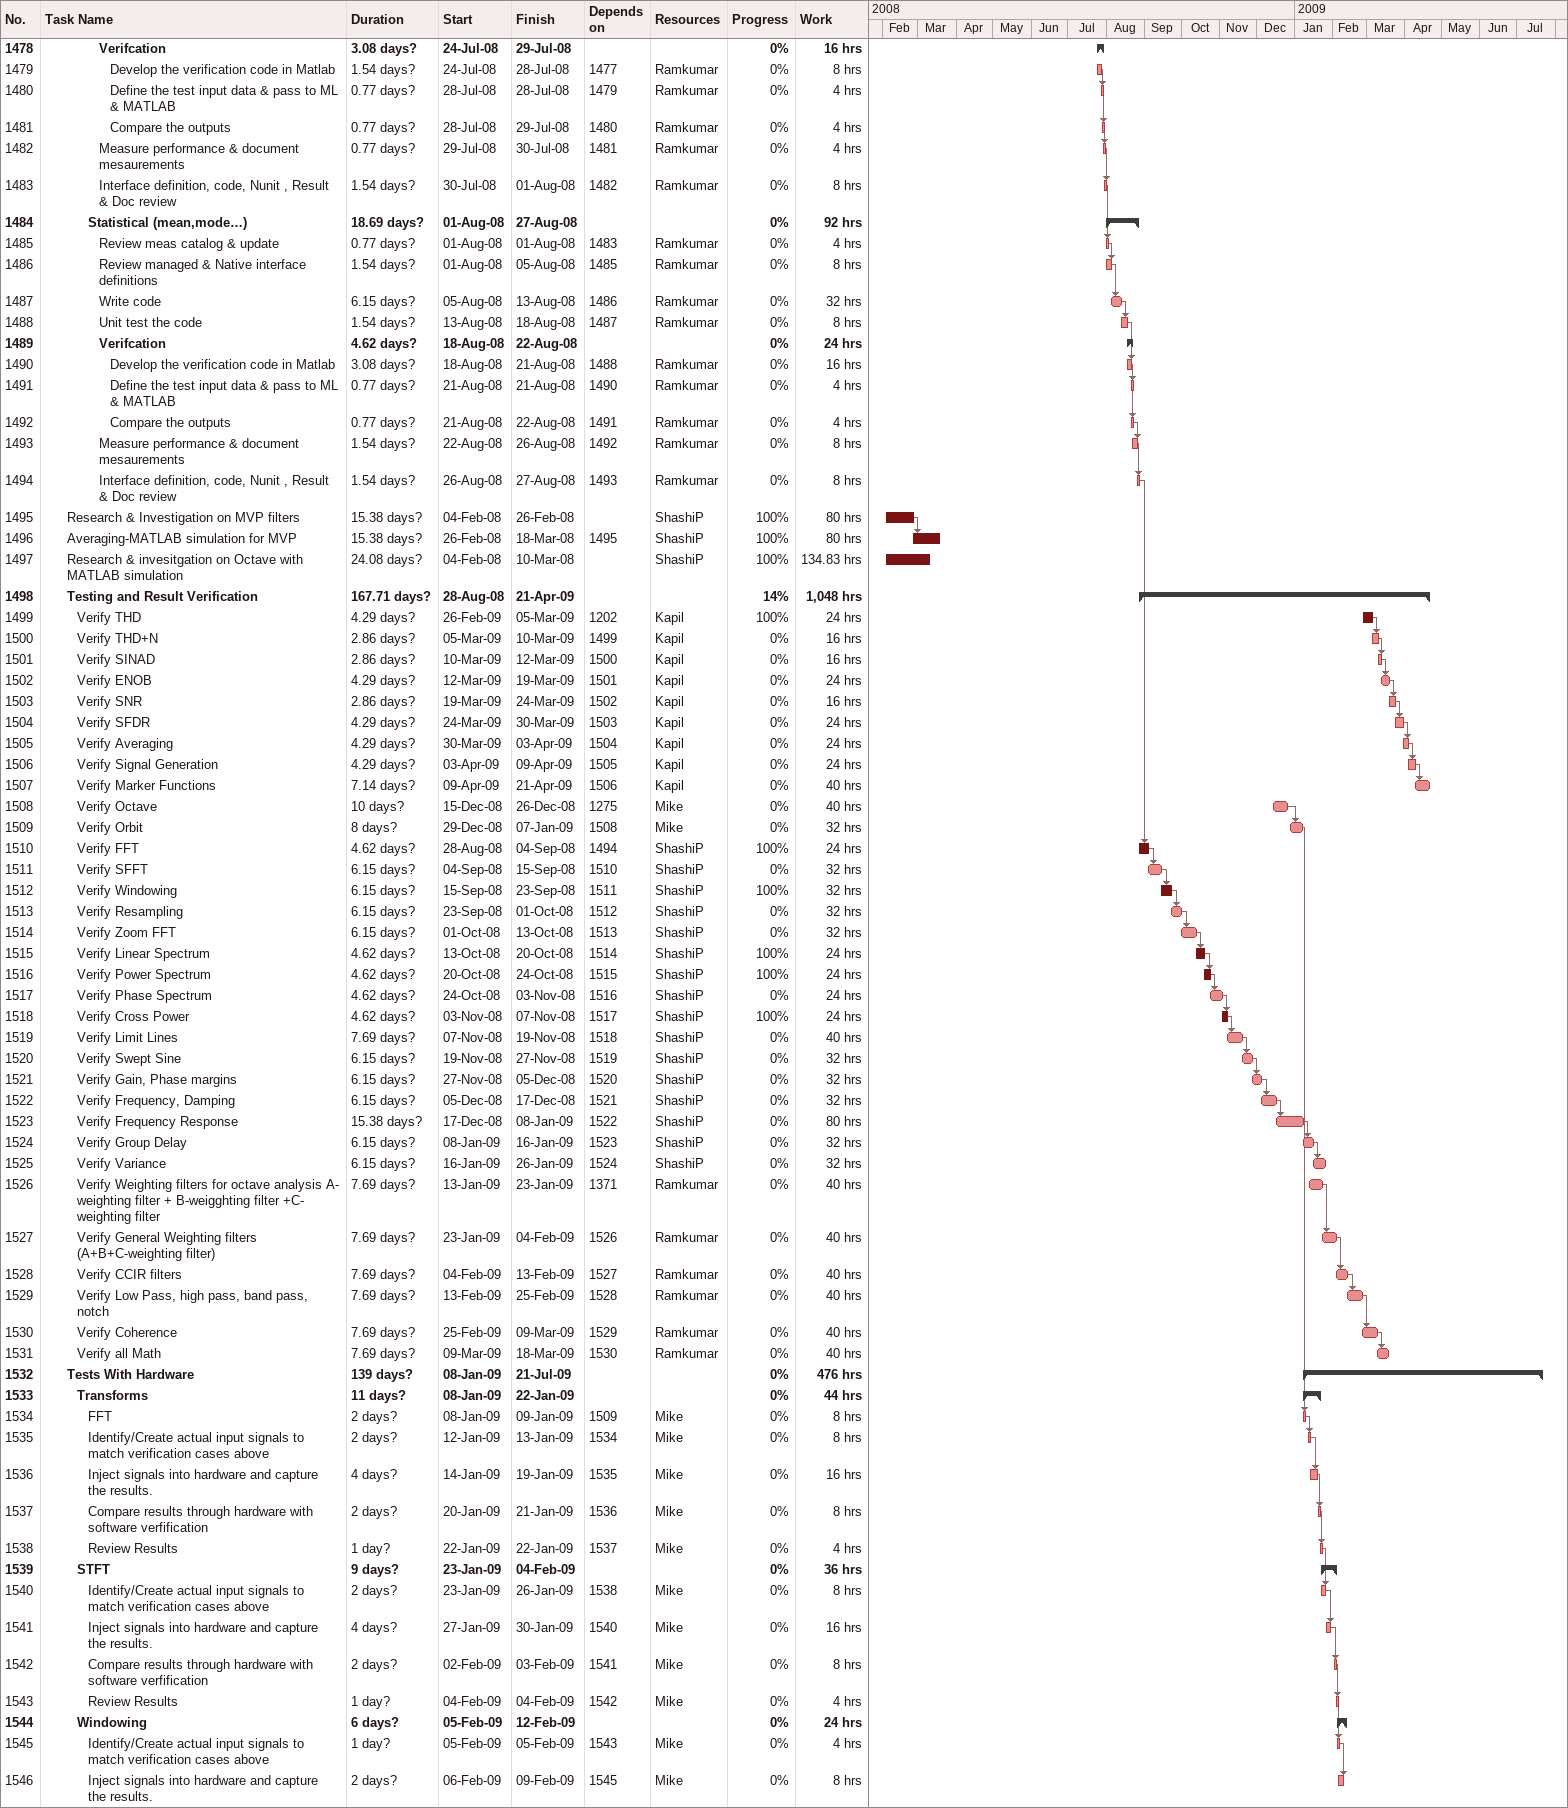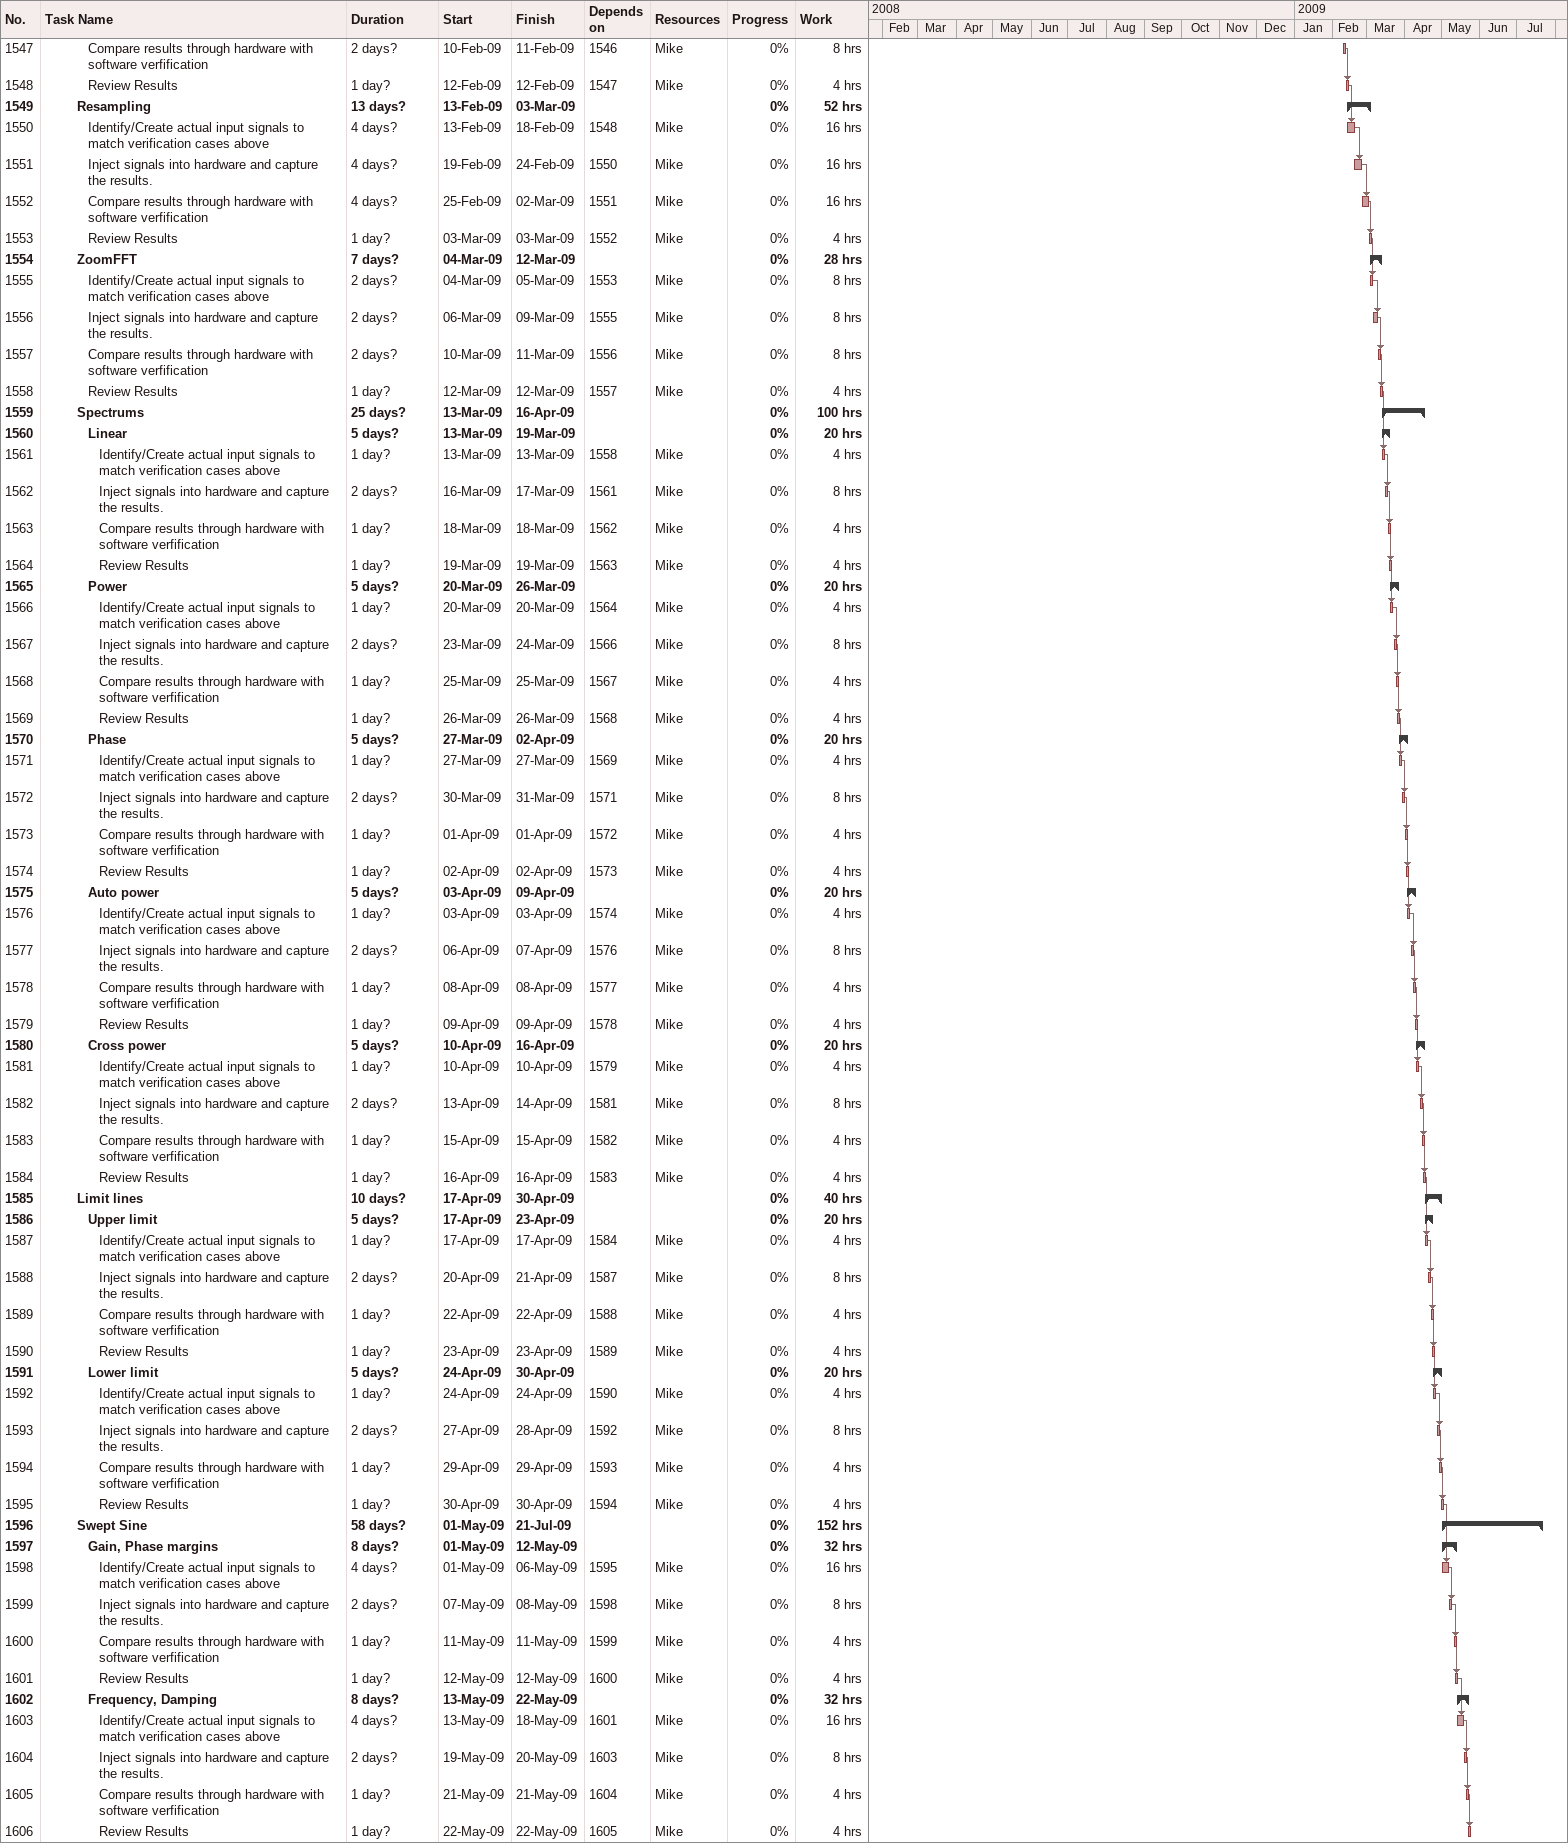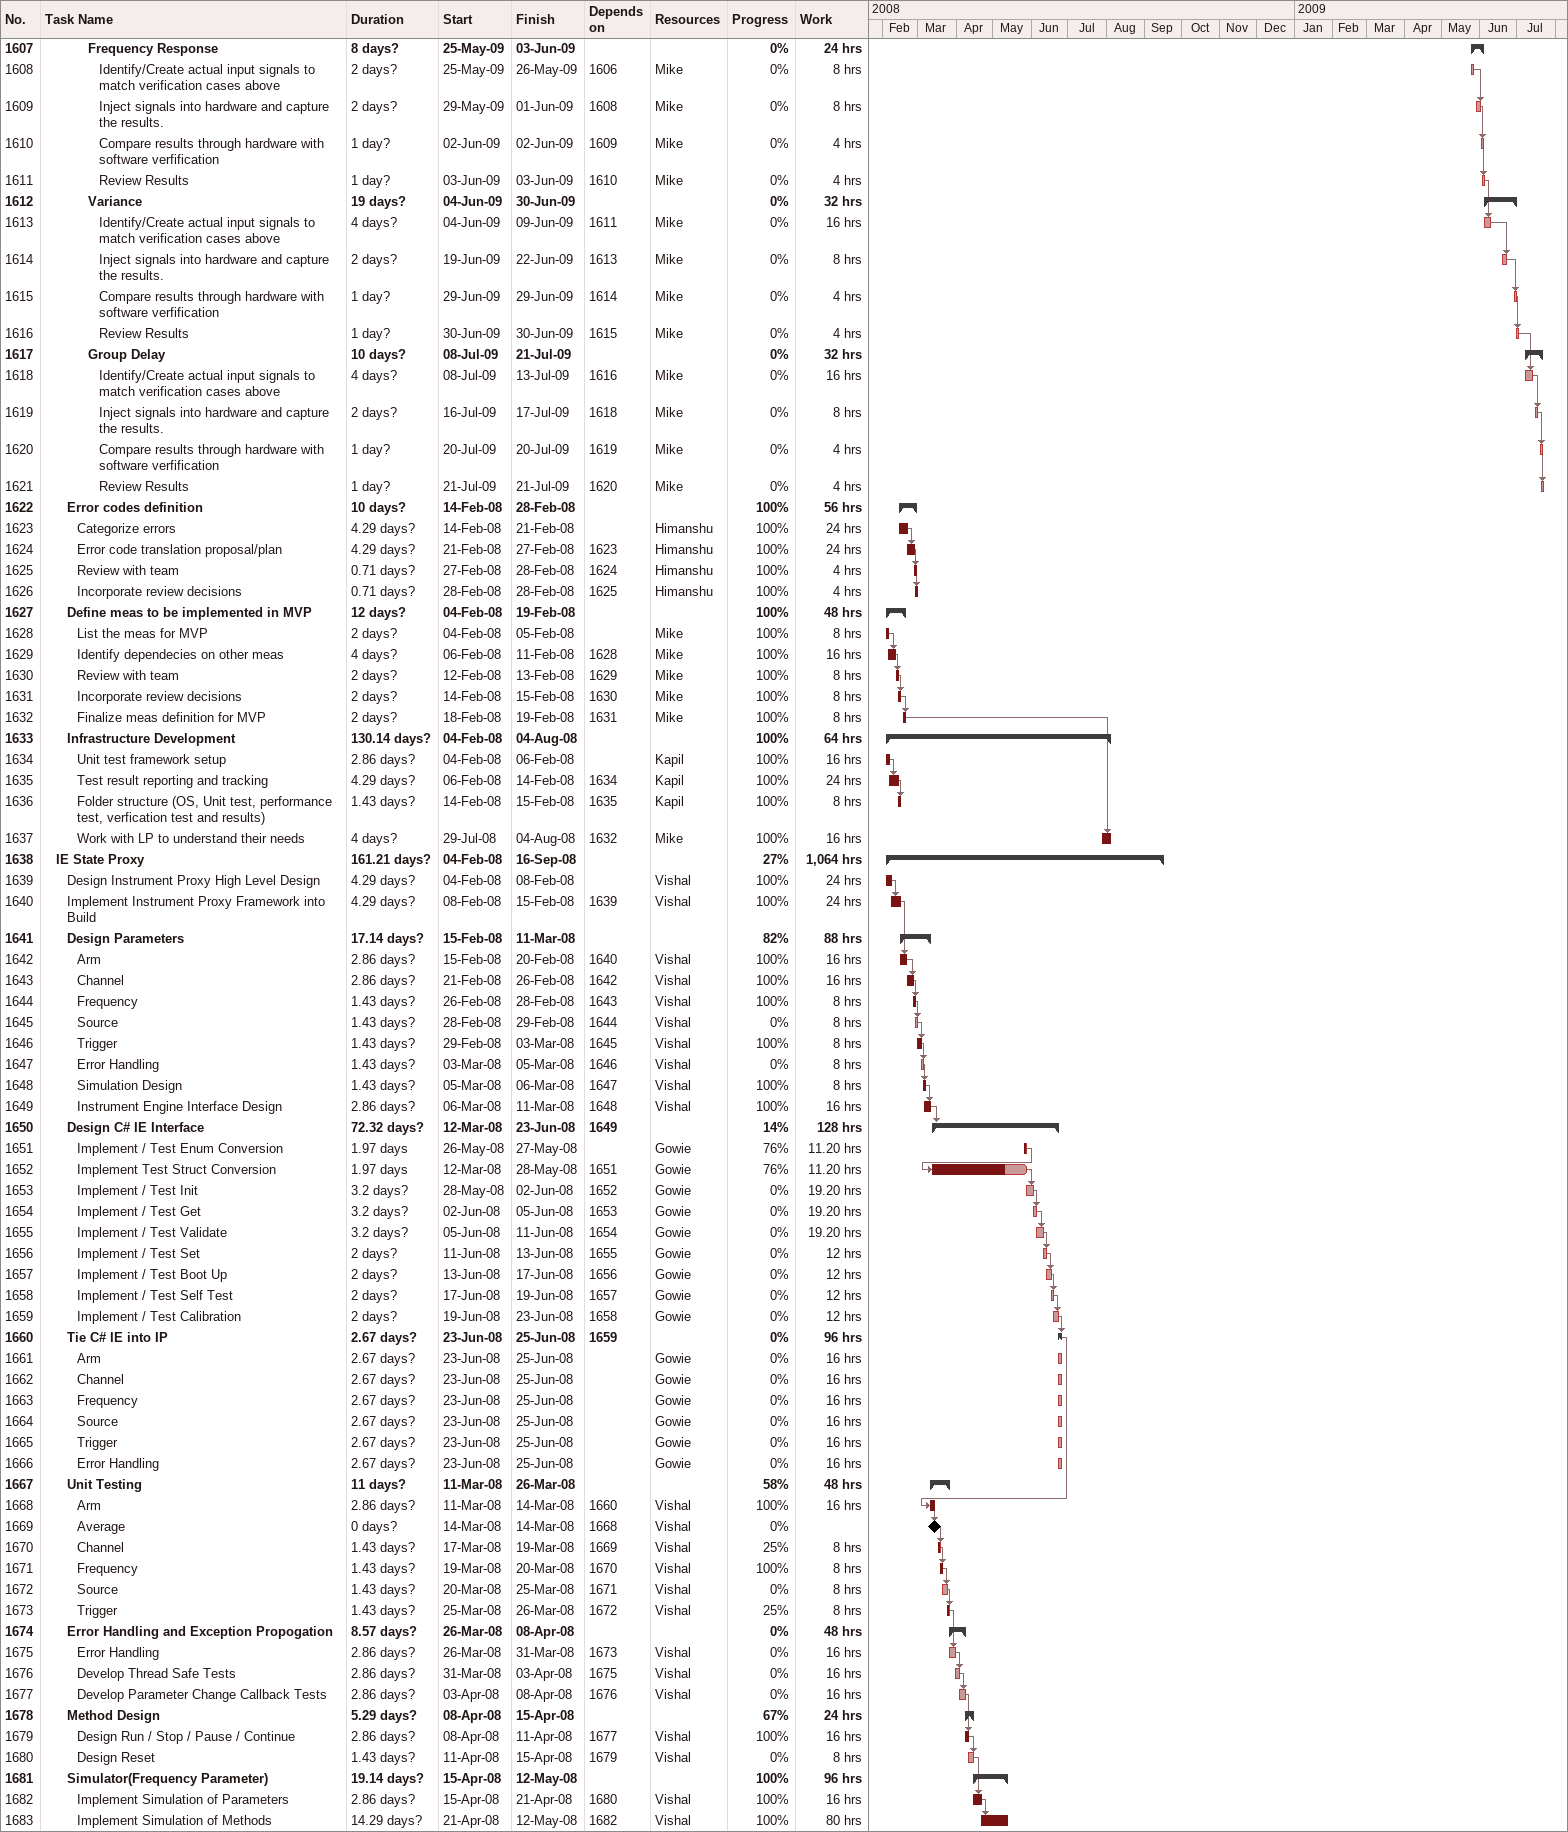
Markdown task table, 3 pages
| ID | Level | Task | Duration | Start | Finish | Predecessors | Resources | % complete | Work (h) |
|---|---|---|---|---|---|---|---|---|---|
| 1478 | 6 | **Verifcation** | 3.08d? | 2008-07-24 | 2008-07-29 |  |  | 0 | 16 |
| 1479 | 7 | Develop the verification code in Matlab | 1.54d? | 2008-07-24 | 2008-07-28 | 1477 | Ramkumar | 0 | 8 |
| 1480 | 7 | Define the test input data & pass to ML & MATLAB | 0.77d? | 2008-07-28 | 2008-07-28 | 1479 | Ramkumar | 0 | 4 |
| 1481 | 7 | Compare the outputs | 0.77d? | 2008-07-28 | 2008-07-29 | 1480 | Ramkumar | 0 | 4 |
| 1482 | 6 | Measure performance & document mesaurements | 0.77d? | 2008-07-29 | 2008-07-30 | 1481 | Ramkumar | 0 | 4 |
| 1483 | 6 | Interface definition, code, Nunit , Result & Doc review | 1.54d? | 2008-07-30 | 2008-08-01 | 1482 | Ramkumar | 0 | 8 |
| 1484 | 5 | **Statistical (mean,mode…)** | 18.69d? | 2008-08-01 | 2008-08-27 |  |  | 0 | 92 |
| 1485 | 6 | Review meas catalog & update | 0.77d? | 2008-08-01 | 2008-08-01 | 1483 | Ramkumar | 0 | 4 |
| 1486 | 6 | Review managed & Native interface definitions | 1.54d? | 2008-08-01 | 2008-08-05 | 1485 | Ramkumar | 0 | 8 |
| 1487 | 6 | Write code | 6.15d? | 2008-08-05 | 2008-08-13 | 1486 | Ramkumar | 0 | 32 |
| 1488 | 6 | Unit test the code | 1.54d? | 2008-08-13 | 2008-08-18 | 1487 | Ramkumar | 0 | 8 |
| 1489 | 6 | **Verifcation** | 4.62d? | 2008-08-18 | 2008-08-22 |  |  | 0 | 24 |
| 1490 | 7 | Develop the verification code in Matlab | 3.08d? | 2008-08-18 | 2008-08-21 | 1488 | Ramkumar | 0 | 16 |
| 1491 | 7 | Define the test input data & pass to ML & MATLAB | 0.77d? | 2008-08-21 | 2008-08-21 | 1490 | Ramkumar | 0 | 4 |
| 1492 | 7 | Compare the outputs | 0.77d? | 2008-08-21 | 2008-08-22 | 1491 | Ramkumar | 0 | 4 |
| 1493 | 6 | Measure performance & document mesaurements | 1.54d? | 2008-08-22 | 2008-08-26 | 1492 | Ramkumar | 0 | 8 |
| 1494 | 6 | Interface definition, code, Nunit , Result & Doc review | 1.54d? | 2008-08-26 | 2008-08-27 | 1493 | Ramkumar | 0 | 8 |
| 1495 | 3 | Research & Investigation on MVP filters | 15.38d? | 2008-02-04 | 2008-02-26 |  | ShashiP | 100 | 80 |
| 1496 | 3 | Averaging-MATLAB simulation for MVP | 15.38d? | 2008-02-26 | 2008-03-18 | 1495 | ShashiP | 100 | 80 |
| 1497 | 3 | Research & invesitgation on Octave with MATLAB simulation | 24.08d? | 2008-02-04 | 2008-03-10 |  | ShashiP | 100 | 134.83 |
| 1498 | 3 | **Testing and Result Verification** | 167.71d? | 2008-08-28 | 2009-04-21 |  |  | 14 | 1048 |
| 1499 | 4 | Verify THD | 4.29d? | 2009-02-26 | 2009-03-05 | 1202 | Kapil | 100 | 24 |
| 1500 | 4 | Verify THD+N | 2.86d? | 2009-03-05 | 2009-03-10 | 1499 | Kapil | 0 | 16 |
| 1501 | 4 | Verify SINAD | 2.86d? | 2009-03-10 | 2009-03-12 | 1500 | Kapil | 0 | 16 |
| 1502 | 4 | Verify ENOB | 4.29d? | 2009-03-12 | 2009-03-19 | 1501 | Kapil | 0 | 24 |
| 1503 | 4 | Verify SNR | 2.86d? | 2009-03-19 | 2009-03-24 | 1502 | Kapil | 0 | 16 |
| 1504 | 4 | Verify SFDR | 4.29d? | 2009-03-24 | 2009-03-30 | 1503 | Kapil | 0 | 24 |
| 1505 | 4 | Verify Averaging | 4.29d? | 2009-03-30 | 2009-04-03 | 1504 | Kapil | 0 | 24 |
| 1506 | 4 | Verify Signal Generation | 4.29d? | 2009-04-03 | 2009-04-09 | 1505 | Kapil | 0 | 24 |
| 1507 | 4 | Verify Marker Functions | 7.14d? | 2009-04-09 | 2009-04-21 | 1506 | Kapil | 0 | 40 |
| 1508 | 4 | Verify Octave | 10d? | 2008-12-15 | 2008-12-26 | 1275 | Mike | 0 | 40 |
| 1509 | 4 | Verify Orbit | 8d? | 2008-12-29 | 2009-01-07 | 1508 | Mike | 0 | 32 |
| 1510 | 4 | Verify FFT | 4.62d? | 2008-08-28 | 2008-09-04 | 1494 | ShashiP | 100 | 24 |
| 1511 | 4 | Verify SFFT | 6.15d? | 2008-09-04 | 2008-09-15 | 1510 | ShashiP | 0 | 32 |
| 1512 | 4 | Verify Windowing | 6.15d? | 2008-09-15 | 2008-09-23 | 1511 | ShashiP | 100 | 32 |
| 1513 | 4 | Verify Resampling | 6.15d? | 2008-09-23 | 2008-10-01 | 1512 | ShashiP | 0 | 32 |
| 1514 | 4 | Verify Zoom FFT | 6.15d? | 2008-10-01 | 2008-10-13 | 1513 | ShashiP | 0 | 32 |
| 1515 | 4 | Verify Linear Spectrum | 4.62d? | 2008-10-13 | 2008-10-20 | 1514 | ShashiP | 100 | 24 |
| 1516 | 4 | Verify Power Spectrum | 4.62d? | 2008-10-20 | 2008-10-24 | 1515 | ShashiP | 100 | 24 |
| 1517 | 4 | Verify Phase Spectrum | 4.62d? | 2008-10-24 | 2008-11-03 | 1516 | ShashiP | 0 | 24 |
| 1518 | 4 | Verify Cross Power | 4.62d? | 2008-11-03 | 2008-11-07 | 1517 | ShashiP | 100 | 24 |
| 1519 | 4 | Verify Limit Lines | 7.69d? | 2008-11-07 | 2008-11-19 | 1518 | ShashiP | 0 | 40 |
| 1520 | 4 | Verify Swept Sine | 6.15d? | 2008-11-19 | 2008-11-27 | 1519 | ShashiP | 0 | 32 |
| 1521 | 4 | Verify Gain, Phase margins | 6.15d? | 2008-11-27 | 2008-12-05 | 1520 | ShashiP | 0 | 32 |
| 1522 | 4 | Verify Frequency, Damping | 6.15d? | 2008-12-05 | 2008-12-17 | 1521 | ShashiP | 0 | 32 |
| 1523 | 4 | Verify Frequency Response | 15.38d? | 2008-12-17 | 2009-01-08 | 1522 | ShashiP | 0 | 80 |
| 1524 | 4 | Verify Group Delay | 6.15d? | 2009-01-08 | 2009-01-16 | 1523 | ShashiP | 0 | 32 |
| 1525 | 4 | Verify Variance | 6.15d? | 2009-01-16 | 2009-01-26 | 1524 | ShashiP | 0 | 32 |
| 1526 | 4 | Verify Weighting filters for octave analysis A- weighting filter + B-weigghting filter +C- weighting filter | 7.69d? | 2009-01-13 | 2009-01-23 | 1371 | Ramkumar | 0 | 40 |
| 1527 | 4 | Verify General Weighting filters (A+B+C-weighting filter) | 7.69d? | 2009-01-23 | 2009-02-04 | 1526 | Ramkumar | 0 | 40 |
| 1528 | 4 | Verify CCIR filters | 7.69d? | 2009-02-04 | 2009-02-13 | 1527 | Ramkumar | 0 | 40 |
| 1529 | 4 | Verify Low Pass, high pass, band pass, notch | 7.69d? | 2009-02-13 | 2009-02-25 | 1528 | Ramkumar | 0 | 40 |
| 1530 | 4 | Verify Coherence | 7.69d? | 2009-02-25 | 2009-03-09 | 1529 | Ramkumar | 0 | 40 |
| 1531 | 4 | Verify all Math | 7.69d? | 2009-03-09 | 2009-03-18 | 1530 | Ramkumar | 0 | 40 |
| 1532 | 3 | **Tests With Hardware** | 139d? | 2009-01-08 | 2009-07-21 |  |  | 0 | 476 |
| 1533 | 4 | **Transforms** | 11d? | 2009-01-08 | 2009-01-22 |  |  | 0 | 44 |
| 1534 | 5 | FFT | 2d? | 2009-01-08 | 2009-01-09 | 1509 | Mike | 0 | 8 |
| 1535 | 5 | Identify/Create actual input signals to match verification cases above | 2d? | 2009-01-12 | 2009-01-13 | 1534 | Mike | 0 | 8 |
| 1536 | 5 | Inject signals into hardware and capture the results. | 4d? | 2009-01-14 | 2009-01-19 | 1535 | Mike | 0 | 16 |
| 1537 | 5 | Compare results through hardware with software verfification | 2d? | 2009-01-20 | 2009-01-21 | 1536 | Mike | 0 | 8 |
| 1538 | 5 | Review Results | 1d? | 2009-01-22 | 2009-01-22 | 1537 | Mike | 0 | 4 |
| 1539 | 4 | **STFT** | 9d? | 2009-01-23 | 2009-02-04 |  |  | 0 | 36 |
| 1540 | 5 | Identify/Create actual input signals to match verification cases above | 2d? | 2009-01-23 | 2009-01-26 | 1538 | Mike | 0 | 8 |
| 1541 | 5 | Inject signals into hardware and capture the results. | 4d? | 2009-01-27 | 2009-01-30 | 1540 | Mike | 0 | 16 |
| 1542 | 5 | Compare results through hardware with software verfification | 2d? | 2009-02-02 | 2009-02-03 | 1541 | Mike | 0 | 8 |
| 1543 | 5 | Review Results | 1d? | 2009-02-04 | 2009-02-04 | 1542 | Mike | 0 | 4 |
| 1544 | 4 | **Windowing** | 6d? | 2009-02-05 | 2009-02-12 |  |  | 0 | 24 |
| 1545 | 5 | Identify/Create actual input signals to match verification cases above | 1d? | 2009-02-05 | 2009-02-05 | 1543 | Mike | 0 | 4 |
| 1546 | 5 | Inject signals into hardware and capture the results. | 2d? | 2009-02-06 | 2009-02-09 | 1545 | Mike | 0 | 8 |
| 1547 | 5 | Compare results through hardware with software verfification | 2d? | 2009-02-10 | 2009-02-11 | 1546 | Mike | 0 | 8 |
| 1548 | 5 | Review Results | 1d? | 2009-02-12 | 2009-02-12 | 1547 | Mike | 0 | 4 |
| 1549 | 4 | **Resampling** | 13d? | 2009-02-13 | 2009-03-03 |  |  | 0 | 52 |
| 1550 | 5 | Identify/Create actual input signals to match verification cases above | 4d? | 2009-02-13 | 2009-02-18 | 1548 | Mike | 0 | 16 |
| 1551 | 5 | Inject signals into hardware and capture the results. | 4d? | 2009-02-19 | 2009-02-24 | 1550 | Mike | 0 | 16 |
| 1552 | 5 | Compare results through hardware with software verfification | 4d? | 2009-02-25 | 2009-03-02 | 1551 | Mike | 0 | 16 |
| 1553 | 5 | Review Results | 1d? | 2009-03-03 | 2009-03-03 | 1552 | Mike | 0 | 4 |
| 1554 | 4 | **ZoomFFT** | 7d? | 2009-03-04 | 2009-03-12 |  |  | 0 | 28 |
| 1555 | 5 | Identify/Create actual input signals to match verification cases above | 2d? | 2009-03-04 | 2009-03-05 | 1553 | Mike | 0 | 8 |
| 1556 | 5 | Inject signals into hardware and capture the results. | 2d? | 2009-03-06 | 2009-03-09 | 1555 | Mike | 0 | 8 |
| 1557 | 5 | Compare results through hardware with software verfification | 2d? | 2009-03-10 | 2009-03-11 | 1556 | Mike | 0 | 8 |
| 1558 | 5 | Review Results | 1d? | 2009-03-12 | 2009-03-12 | 1557 | Mike | 0 | 4 |
| 1559 | 4 | **Spectrums** | 25d? | 2009-03-13 | 2009-04-16 |  |  | 0 | 100 |
| 1560 | 5 | **Linear** | 5d? | 2009-03-13 | 2009-03-19 |  |  | 0 | 20 |
| 1561 | 6 | Identify/Create actual input signals to match verification cases above | 1d? | 2009-03-13 | 2009-03-13 | 1558 | Mike | 0 | 4 |
| 1562 | 6 | Inject signals into hardware and capture the results. | 2d? | 2009-03-16 | 2009-03-17 | 1561 | Mike | 0 | 8 |
| 1563 | 6 | Compare results through hardware with software verfification | 1d? | 2009-03-18 | 2009-03-18 | 1562 | Mike | 0 | 4 |
| 1564 | 6 | Review Results | 1d? | 2009-03-19 | 2009-03-19 | 1563 | Mike | 0 | 4 |
| 1565 | 5 | **Power** | 5d? | 2009-03-20 | 2009-03-26 |  |  | 0 | 20 |
| 1566 | 6 | Identify/Create actual input signals to match verification cases above | 1d? | 2009-03-20 | 2009-03-20 | 1564 | Mike | 0 | 4 |
| 1567 | 6 | Inject signals into hardware and capture the results. | 2d? | 2009-03-23 | 2009-03-24 | 1566 | Mike | 0 | 8 |
| 1568 | 6 | Compare results through hardware with software verfification | 1d? | 2009-03-25 | 2009-03-25 | 1567 | Mike | 0 | 4 |
| 1569 | 6 | Review Results | 1d? | 2009-03-26 | 2009-03-26 | 1568 | Mike | 0 | 4 |
| 1570 | 5 | **Phase** | 5d? | 2009-03-27 | 2009-04-02 |  |  | 0 | 20 |
| 1571 | 6 | Identify/Create actual input signals to match verification cases above | 1d? | 2009-03-27 | 2009-03-27 | 1569 | Mike | 0 | 4 |
| 1572 | 6 | Inject signals into hardware and capture the results. | 2d? | 2009-03-30 | 2009-03-31 | 1571 | Mike | 0 | 8 |
| 1573 | 6 | Compare results through hardware with software verfification | 1d? | 2009-04-01 | 2009-04-01 | 1572 | Mike | 0 | 4 |
| 1574 | 6 | Review Results | 1d? | 2009-04-02 | 2009-04-02 | 1573 | Mike | 0 | 4 |
| 1575 | 5 | **Auto power** | 5d? | 2009-04-03 | 2009-04-09 |  |  | 0 | 20 |
| 1576 | 6 | Identify/Create actual input signals to match verification cases above | 1d? | 2009-04-03 | 2009-04-03 | 1574 | Mike | 0 | 4 |
| 1577 | 6 | Inject signals into hardware and capture the results. | 2d? | 2009-04-06 | 2009-04-07 | 1576 | Mike | 0 | 8 |
| 1578 | 6 | Compare results through hardware with software verfification | 1d? | 2009-04-08 | 2009-04-08 | 1577 | Mike | 0 | 4 |
| 1579 | 6 | Review Results | 1d? | 2009-04-09 | 2009-04-09 | 1578 | Mike | 0 | 4 |
| 1580 | 5 | **Cross power** | 5d? | 2009-04-10 | 2009-04-16 |  |  | 0 | 20 |
| 1581 | 6 | Identify/Create actual input signals to match verification cases above | 1d? | 2009-04-10 | 2009-04-10 | 1579 | Mike | 0 | 4 |
| 1582 | 6 | Inject signals into hardware and capture the results. | 2d? | 2009-04-13 | 2009-04-14 | 1581 | Mike | 0 | 8 |
| 1583 | 6 | Compare results through hardware with software verfification | 1d? | 2009-04-15 | 2009-04-15 | 1582 | Mike | 0 | 4 |
| 1584 | 6 | Review Results | 1d? | 2009-04-16 | 2009-04-16 | 1583 | Mike | 0 | 4 |
| 1585 | 4 | **Limit lines** | 10d? | 2009-04-17 | 2009-04-30 |  |  | 0 | 40 |
| 1586 | 5 | **Upper limit** | 5d? | 2009-04-17 | 2009-04-23 |  |  | 0 | 20 |
| 1587 | 6 | Identify/Create actual input signals to match verification cases above | 1d? | 2009-04-17 | 2009-04-17 | 1584 | Mike | 0 | 4 |
| 1588 | 6 | Inject signals into hardware and capture the results. | 2d? | 2009-04-20 | 2009-04-21 | 1587 | Mike | 0 | 8 |
| 1589 | 6 | Compare results through hardware with software verfification | 1d? | 2009-04-22 | 2009-04-22 | 1588 | Mike | 0 | 4 |
| 1590 | 6 | Review Results | 1d? | 2009-04-23 | 2009-04-23 | 1589 | Mike | 0 | 4 |
| 1591 | 5 | **Lower limit** | 5d? | 2009-04-24 | 2009-04-30 |  |  | 0 | 20 |
| 1592 | 6 | Identify/Create actual input signals to match verification cases above | 1d? | 2009-04-24 | 2009-04-24 | 1590 | Mike | 0 | 4 |
| 1593 | 6 | Inject signals into hardware and capture the results. | 2d? | 2009-04-27 | 2009-04-28 | 1592 | Mike | 0 | 8 |
| 1594 | 6 | Compare results through hardware with software verfification | 1d? | 2009-04-29 | 2009-04-29 | 1593 | Mike | 0 | 4 |
| 1595 | 6 | Review Results | 1d? | 2009-04-30 | 2009-04-30 | 1594 | Mike | 0 | 4 |
| 1596 | 4 | **Swept Sine** | 58d? | 2009-05-01 | 2009-07-21 |  |  | 0 | 152 |
| 1597 | 5 | **Gain, Phase margins** | 8d? | 2009-05-01 | 2009-05-12 |  |  | 0 | 32 |
| 1598 | 6 | Identify/Create actual input signals to match verification cases above | 4d? | 2009-05-01 | 2009-05-06 | 1595 | Mike | 0 | 16 |
| 1599 | 6 | Inject signals into hardware and capture the results. | 2d? | 2009-05-07 | 2009-05-08 | 1598 | Mike | 0 | 8 |
| 1600 | 6 | Compare results through hardware with software verfification | 1d? | 2009-05-11 | 2009-05-11 | 1599 | Mike | 0 | 4 |
| 1601 | 6 | Review Results | 1d? | 2009-05-12 | 2009-05-12 | 1600 | Mike | 0 | 4 |
| 1602 | 5 | **Frequency, Damping** | 8d? | 2009-05-13 | 2009-05-22 |  |  | 0 | 32 |
| 1603 | 6 | Identify/Create actual input signals to match verification cases above | 4d? | 2009-05-13 | 2009-05-18 | 1601 | Mike | 0 | 16 |
| 1604 | 6 | Inject signals into hardware and capture the results. | 2d? | 2009-05-19 | 2009-05-20 | 1603 | Mike | 0 | 8 |
| 1605 | 6 | Compare results through hardware with software verfification | 1d? | 2009-05-21 | 2009-05-21 | 1604 | Mike | 0 | 4 |
| 1606 | 6 | Review Results | 1d? | 2009-05-22 | 2009-05-22 | 1605 | Mike | 0 | 4 |
| 1607 | 5 | **Frequency Response** | 8d? | 2009-05-25 | 2009-06-03 |  |  | 0 | 24 |
| 1608 | 6 | Identify/Create actual input signals to match verification cases above | 2d? | 2009-05-25 | 2009-05-26 | 1606 | Mike | 0 | 8 |
| 1609 | 6 | Inject signals into hardware and capture the results. | 2d? | 2009-05-29 | 2009-06-01 | 1608 | Mike | 0 | 8 |
| 1610 | 6 | Compare results through hardware with software verfification | 1d? | 2009-06-02 | 2009-06-02 | 1609 | Mike | 0 | 4 |
| 1611 | 6 | Review Results | 1d? | 2009-06-03 | 2009-06-03 | 1610 | Mike | 0 | 4 |
| 1612 | 5 | **Variance** | 19d? | 2009-06-04 | 2009-06-30 |  |  | 0 | 32 |
| 1613 | 6 | Identify/Create actual input signals to match verification cases above | 4d? | 2009-06-04 | 2009-06-09 | 1611 | Mike | 0 | 16 |
| 1614 | 6 | Inject signals into hardware and capture the results. | 2d? | 2009-06-19 | 2009-06-22 | 1613 | Mike | 0 | 8 |
| 1615 | 6 | Compare results through hardware with software verfification | 1d? | 2009-06-29 | 2009-06-29 | 1614 | Mike | 0 | 4 |
| 1616 | 6 | Review Results | 1d? | 2009-06-30 | 2009-06-30 | 1615 | Mike | 0 | 4 |
| 1617 | 5 | **Group Delay** | 10d? | 2009-07-08 | 2009-07-21 |  |  | 0 | 32 |
| 1618 | 6 | Identify/Create actual input signals to match verification cases above | 4d? | 2009-07-08 | 2009-07-13 | 1616 | Mike | 0 | 16 |
| 1619 | 6 | Inject signals into hardware and capture the results. | 2d? | 2009-07-16 | 2009-07-17 | 1618 | Mike | 0 | 8 |
| 1620 | 6 | Compare results through hardware with software verfification | 1d? | 2009-07-20 | 2009-07-20 | 1619 | Mike | 0 | 4 |
| 1621 | 6 | Review Results | 1d? | 2009-07-21 | 2009-07-21 | 1620 | Mike | 0 | 4 |
| 1622 | 3 | **Error codes definition** | 10d? | 2008-02-14 | 2008-02-28 |  |  | 100 | 56 |
| 1623 | 4 | Categorize errors | 4.29d? | 2008-02-14 | 2008-02-21 |  | Himanshu | 100 | 24 |
| 1624 | 4 | Error code translation proposal/plan | 4.29d? | 2008-02-21 | 2008-02-27 | 1623 | Himanshu | 100 | 24 |
| 1625 | 4 | Review with team | 0.71d? | 2008-02-27 | 2008-02-28 | 1624 | Himanshu | 100 | 4 |
| 1626 | 4 | Incorporate review decisions | 0.71d? | 2008-02-28 | 2008-02-28 | 1625 | Himanshu | 100 | 4 |
| 1627 | 3 | **Define meas to be implemented in MVP** | 12d? | 2008-02-04 | 2008-02-19 |  |  | 100 | 48 |
| 1628 | 4 | List the meas for MVP | 2d? | 2008-02-04 | 2008-02-05 |  | Mike | 100 | 8 |
| 1629 | 4 | Identify dependecies on other meas | 4d? | 2008-02-06 | 2008-02-11 | 1628 | Mike | 100 | 16 |
| 1630 | 4 | Review with team | 2d? | 2008-02-12 | 2008-02-13 | 1629 | Mike | 100 | 8 |
| 1631 | 4 | Incorporate review decisions | 2d? | 2008-02-14 | 2008-02-15 | 1630 | Mike | 100 | 8 |
| 1632 | 4 | Finalize meas definition for MVP | 2d? | 2008-02-18 | 2008-02-19 | 1631 | Mike | 100 | 8 |
| 1633 | 3 | **Infrastructure Development** | 130.14d? | 2008-02-04 | 2008-08-04 |  |  | 100 | 64 |
| 1634 | 4 | Unit test framework setup | 2.86d? | 2008-02-04 | 2008-02-06 |  | Kapil | 100 | 16 |
| 1635 | 4 | Test result reporting and tracking | 4.29d? | 2008-02-06 | 2008-02-14 | 1634 | Kapil | 100 | 24 |
| 1636 | 4 | Folder structure (OS, Unit test, performance test, verfication test and results) | 1.43d? | 2008-02-14 | 2008-02-15 | 1635 | Kapil | 100 | 8 |
| 1637 | 4 | Work with LP to understand their needs | 4d? | 2008-07-29 | 2008-08-04 | 1632 | Mike | 100 | 16 |
| 1638 | 2 | **IE State Proxy** | 161.21d? | 2008-02-04 | 2008-09-16 |  |  | 27 | 1064 |
| 1639 | 3 | Design Instrument Proxy High Level Design | 4.29d? | 2008-02-04 | 2008-02-08 |  | Vishal | 100 | 24 |
| 1640 | 3 | Implement Instrument Proxy Framework into Build | 4.29d? | 2008-02-08 | 2008-02-15 | 1639 | Vishal | 100 | 24 |
| 1641 | 3 | **Design Parameters** | 17.14d? | 2008-02-15 | 2008-03-11 |  |  | 82 | 88 |
| 1642 | 4 | Arm | 2.86d? | 2008-02-15 | 2008-02-20 | 1640 | Vishal | 100 | 16 |
| 1643 | 4 | Channel | 2.86d? | 2008-02-21 | 2008-02-26 | 1642 | Vishal | 100 | 16 |
| 1644 | 4 | Frequency | 1.43d? | 2008-02-26 | 2008-02-28 | 1643 | Vishal | 100 | 8 |
| 1645 | 4 | Source | 1.43d? | 2008-02-28 | 2008-02-29 | 1644 | Vishal | 0 | 8 |
| 1646 | 4 | Trigger | 1.43d? | 2008-02-29 | 2008-03-03 | 1645 | Vishal | 100 | 8 |
| 1647 | 4 | Error Handling | 1.43d? | 2008-03-03 | 2008-03-05 | 1646 | Vishal | 0 | 8 |
| 1648 | 4 | Simulation Design | 1.43d? | 2008-03-05 | 2008-03-06 | 1647 | Vishal | 100 | 8 |
| 1649 | 4 | Instrument Engine Interface Design | 2.86d? | 2008-03-06 | 2008-03-11 | 1648 | Vishal | 100 | 16 |
| 1650 | 3 | **Design C# IE Interface** | 72.32d? | 2008-03-12 | 2008-06-23 | 1649 |  | 14 | 128 |
| 1651 | 4 | Implement / Test Enum Conversion | 1.97d | 2008-05-26 | 2008-05-27 |  | Gowie | 76 | 11.20 |
| 1652 | 4 | Implement Test Struct Conversion | 1.97d | 2008-03-12 | 2008-05-28 | 1651 | Gowie | 76 | 11.20 |
| 1653 | 4 | Implement / Test Init | 3.2d? | 2008-05-28 | 2008-06-02 | 1652 | Gowie | 0 | 19.20 |
| 1654 | 4 | Implement / Test Get | 3.2d? | 2008-06-02 | 2008-06-05 | 1653 | Gowie | 0 | 19.20 |
| 1655 | 4 | Implement / Test Validate | 3.2d? | 2008-06-05 | 2008-06-11 | 1654 | Gowie | 0 | 19.20 |
| 1656 | 4 | Implement / Test Set | 2d? | 2008-06-11 | 2008-06-13 | 1655 | Gowie | 0 | 12 |
| 1657 | 4 | Implement / Test Boot Up | 2d? | 2008-06-13 | 2008-06-17 | 1656 | Gowie | 0 | 12 |
| 1658 | 4 | Implement / Test Self Test | 2d? | 2008-06-17 | 2008-06-19 | 1657 | Gowie | 0 | 12 |
| 1659 | 4 | Implement / Test Calibration | 2d? | 2008-06-19 | 2008-06-23 | 1658 | Gowie | 0 | 12 |
| 1660 | 3 | **Tie C# IE into IP** | 2.67d? | 2008-06-23 | 2008-06-25 | 1659 |  | 0 | 96 |
| 1661 | 4 | Arm | 2.67d? | 2008-06-23 | 2008-06-25 |  | Gowie | 0 | 16 |
| 1662 | 4 | Channel | 2.67d? | 2008-06-23 | 2008-06-25 |  | Gowie | 0 | 16 |
| 1663 | 4 | Frequency | 2.67d? | 2008-06-23 | 2008-06-25 |  | Gowie | 0 | 16 |
| 1664 | 4 | Source | 2.67d? | 2008-06-23 | 2008-06-25 |  | Gowie | 0 | 16 |
| 1665 | 4 | Trigger | 2.67d? | 2008-06-23 | 2008-06-25 |  | Gowie | 0 | 16 |
| 1666 | 4 | Error Handling | 2.67d? | 2008-06-23 | 2008-06-25 |  | Gowie | 0 | 16 |
| 1667 | 3 | **Unit Testing** | 11d? | 2008-03-11 | 2008-03-26 |  |  | 58 | 48 |
| 1668 | 4 | Arm | 2.86d? | 2008-03-11 | 2008-03-14 | 1660 | Vishal | 100 | 16 |
| 1669 | 4 | Average | 0d? | 2008-03-14 | 2008-03-14 | 1668 | Vishal | 0 |  |
| 1670 | 4 | Channel | 1.43d? | 2008-03-17 | 2008-03-19 | 1669 | Vishal | 25 | 8 |
| 1671 | 4 | Frequency | 1.43d? | 2008-03-19 | 2008-03-20 | 1670 | Vishal | 100 | 8 |
| 1672 | 4 | Source | 1.43d? | 2008-03-20 | 2008-03-25 | 1671 | Vishal | 0 | 8 |
| 1673 | 4 | Trigger | 1.43d? | 2008-03-25 | 2008-03-26 | 1672 | Vishal | 25 | 8 |
| 1674 | 3 | **Error Handling and Exception Propogation** | 8.57d? | 2008-03-26 | 2008-04-08 |  |  | 0 | 48 |
| 1675 | 4 | Error Handling | 2.86d? | 2008-03-26 | 2008-03-31 | 1673 | Vishal | 0 | 16 |
| 1676 | 4 | Develop Thread Safe Tests | 2.86d? | 2008-03-31 | 2008-04-03 | 1675 | Vishal | 0 | 16 |
| 1677 | 4 | Develop Parameter Change Callback Tests | 2.86d? | 2008-04-03 | 2008-04-08 | 1676 | Vishal | 0 | 16 |
| 1678 | 3 | **Method Design** | 5.29d? | 2008-04-08 | 2008-04-15 |  |  | 67 | 24 |
| 1679 | 4 | Design Run / Stop / Pause / Continue | 2.86d? | 2008-04-08 | 2008-04-11 | 1677 | Vishal | 100 | 16 |
| 1680 | 4 | Design Reset | 1.43d? | 2008-04-11 | 2008-04-15 | 1679 | Vishal | 0 | 8 |
| 1681 | 3 | **Simulator(Frequency Parameter)** | 19.14d? | 2008-04-15 | 2008-05-12 |  |  | 100 | 96 |
| 1682 | 4 | Implement Simulation of Parameters | 2.86d? | 2008-04-15 | 2008-04-21 | 1680 | Vishal | 100 | 16 |
| 1683 | 4 | Implement Simulation of Methods | 14.29d? | 2008-04-21 | 2008-05-12 | 1682 | Vishal | 100 | 80 |
